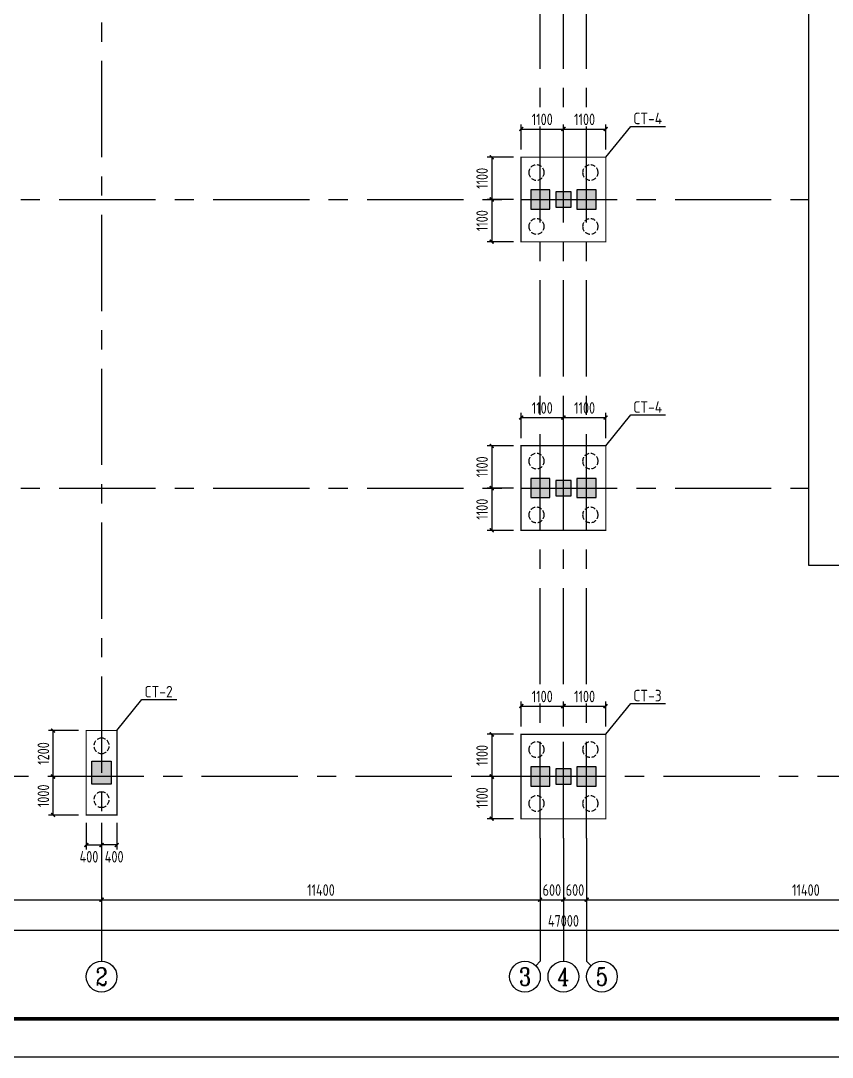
# Model space of a CAD drawing. Header units: millimetres. Extents: x 865490 to 879904, y 39442 to 44891.
# Drawn here: x 867773.1 to 867984, y 39455.4 to 39724.8 of the extents above; entities that cross this region are included whole.
import ezdxf
from ezdxf.enums import TextEntityAlignment as Align

# ---------------------------------------------------------------- set-up
doc = ezdxf.new("R2010")
doc.units = ezdxf.units.MM
doc.header["$LTSCALE"] = 1000
doc.header["$MEASUREMENT"] = 0
for name, pattern in [('CENTER', [2, 1.25, -0.25, 0.25, -0.25]), ('DASH', [0.35, 0.25, -0.1]), ('DOTE', [2.42, 2, -0.2, 0.02, -0.2])]:
    doc.linetypes.add(name, pattern=pattern)
for name, color, linetype in [('1507', 6, 'Continuous'), ('AXIS', 3, 'Continuous'), ('AXIS_TEXT', 7, 'Continuous'), ('DIM', 7, 'Continuous'), ('DOTE', 1, 'DOTE'), ('承台轮廓', 7, 'Continuous'), ('柱', 2, 'Continuous')]:
    doc.layers.add(name, color=color, linetype=linetype)
doc.layers.add('承台基础', color=23, linetype='Continuous', lineweight=18)
doc.styles.add('_TCH_AXIS', font='COMPLEX', dxfattribs={"bigfont": 'GBCBIG'})
doc.styles.add('COMPLEX', font='COMPLEX')
doc.styles.add('GBHZ', font='gbenor.shx', dxfattribs={"width": 0.9, "bigfont": 'gbcbig.shx'})
doc.styles.get("Standard").update_dxf_attribs({"font": 'gbenor.shx', "bigfont": 'gbcbig.shx'})
doc.dimstyles.new('Y100', dxfattribs={"dimscale": 0, "dimtxt": 3, "dimasz": 0.01, "dimexe": 1.2, "dimexo": 2, "dimgap": 1, "dimtad": 1, "dimdec": 0, "dimlfac": 100, "dimzin": 0, "dimdsep": 46, "dimtxsty": 'GBHZ', "dimblk": 'DX', "dimcen": 0.09, "dimdle": 1, "dimclrd": 7, "dimclre": 7, "dimclrt": 7, "dimadec": 0, "dimazin": 0, "dimtfac": 1, "dimtdec": 0, "dimtix": 1, "dimtmove": 2, "dimatfit": 3, "dimldrblk": 'DX', "dimfxl": 0, "dimtolj": 1, "dimtzin": 0, "dimarcsym": 0})

# ---------------------------------------------------------------- blocks, each defined once
blk = doc.blocks.new('_AXISO')
blk.add_circle((0, 0), 0.5)
at = {"layer": 'AXIS_TEXT', "style": 'COMPLEX', "width": 1.041667}
blk.add_attdef('A', text='', height=0.56, dxfattribs=at).set_placement((-0.25, -0.28), (0.25, -0.28), align=Align.FIT)
blk = doc.blocks.new('DX')
at = {"color": 0, "linetype": 'ByBlock', "const_width": 40}
blk.add_lwpolyline([(-54, -51), (46, 49)], dxfattribs=at)
blk = doc.blocks.new('*D2086')
at = {"layer": 'Defpoints', "color": 0, "transparency": 16777216}
for p in [(867679.15, 39512.37), (867794.15, 39512.37), (867794.15, 39496.37)]:
    blk.add_point(p, dxfattribs=at)
at = {"layer": 'dim', "color": 7, "lineweight": -2, "transparency": 16777216}
for p, q in [((867679.15, 39510.37), (867679.15, 39495.17)), ((867794.15, 39510.37), (867794.15, 39495.17)), ((867679.16, 39496.37), (867794.14, 39496.37))]:
    blk.add_line(p, q, dxfattribs=at)
at = {"layer": 'dim', "color": 7, "lineweight": -2, "transparency": 16777216, "xscale": 0.01, "yscale": 0.01, "zscale": 0.01, "rotation": 180}
blk.add_blockref('DX', (867679.15, 39496.37), dxfattribs=at)
at = {"layer": 'dim', "color": 7, "lineweight": -2, "transparency": 16777216, "xscale": 0.01, "yscale": 0.01, "zscale": 0.01}
blk.add_blockref('DX', (867794.15, 39496.37), dxfattribs=at)
at = {"layer": 'dim', "color": 7, "transparency": 16777216, "insert": (867736.65, 39498.87), "char_height": 3, "attachment_point": 5, "style": 'GBHZ'}
blk.add_mtext('\\A1;11500', dxfattribs=at)
blk = doc.blocks.new('*D2087')
at = {"layer": 'Defpoints', "color": 0, "transparency": 16777216}
for p in [(867794.15, 39512.37), (867908.15, 39512.37), (867908.15, 39496.37)]:
    blk.add_point(p, dxfattribs=at)
at = {"layer": 'dim', "color": 7, "lineweight": -2, "transparency": 16777216}
for p, q in [((867794.15, 39510.37), (867794.15, 39495.17)), ((867908.15, 39510.37), (867908.15, 39495.17)), ((867794.16, 39496.37), (867908.14, 39496.37))]:
    blk.add_line(p, q, dxfattribs=at)
at = {"layer": 'dim', "color": 7, "lineweight": -2, "transparency": 16777216, "xscale": 0.01, "yscale": 0.01, "zscale": 0.01, "rotation": 180}
blk.add_blockref('DX', (867794.15, 39496.37), dxfattribs=at)
at = {"layer": 'dim', "color": 7, "lineweight": -2, "transparency": 16777216, "xscale": 0.01, "yscale": 0.01, "zscale": 0.01}
blk.add_blockref('DX', (867908.15, 39496.37), dxfattribs=at)
at = {"layer": 'dim', "color": 7, "transparency": 16777216, "insert": (867851.15, 39498.87), "char_height": 3, "attachment_point": 5, "style": 'GBHZ'}
blk.add_mtext('\\A1;11400', dxfattribs=at)
blk = doc.blocks.new('*D2088')
at = {"layer": 'Defpoints', "color": 0, "transparency": 16777216}
for p in [(867908.15, 39512.37), (867914.15, 39512.37), (867914.15, 39496.37)]:
    blk.add_point(p, dxfattribs=at)
at = {"layer": 'dim', "color": 7, "lineweight": -2, "transparency": 16777216}
for p, q in [((867908.15, 39510.37), (867908.15, 39495.17)), ((867914.15, 39510.37), (867914.15, 39495.17)), ((867908.14, 39496.37), (867908.13, 39496.37)), ((867908.15, 39496.37), (867914.15, 39496.37)), ((867914.16, 39496.37), (867914.17, 39496.37))]:
    blk.add_line(p, q, dxfattribs=at)
at = {"layer": 'dim', "color": 7, "lineweight": -2, "transparency": 16777216, "xscale": 0.01, "yscale": 0.01, "zscale": 0.01}
blk.add_blockref('DX', (867908.15, 39496.37), dxfattribs=at)
at = {"layer": 'dim', "color": 7, "lineweight": -2, "transparency": 16777216, "xscale": 0.01, "yscale": 0.01, "zscale": 0.01, "rotation": 180}
blk.add_blockref('DX', (867914.15, 39496.37), dxfattribs=at)
at = {"layer": 'dim', "color": 7, "transparency": 16777216, "insert": (867911.15, 39498.87), "char_height": 3, "attachment_point": 5, "style": 'GBHZ'}
blk.add_mtext('\\A1;600', dxfattribs=at)
blk = doc.blocks.new('*D2089')
at = {"layer": 'Defpoints', "color": 0, "transparency": 16777216}
for p in [(867914.15, 39512.37), (867920.15, 39512.37), (867920.15, 39496.37)]:
    blk.add_point(p, dxfattribs=at)
at = {"layer": 'dim', "color": 7, "lineweight": -2, "transparency": 16777216}
for p, q in [((867914.15, 39510.37), (867914.15, 39495.17)), ((867920.15, 39510.37), (867920.15, 39495.17)), ((867914.14, 39496.37), (867914.13, 39496.37)), ((867914.15, 39496.37), (867920.15, 39496.37)), ((867920.16, 39496.37), (867920.17, 39496.37))]:
    blk.add_line(p, q, dxfattribs=at)
at = {"layer": 'dim', "color": 7, "lineweight": -2, "transparency": 16777216, "xscale": 0.01, "yscale": 0.01, "zscale": 0.01}
blk.add_blockref('DX', (867914.15, 39496.37), dxfattribs=at)
at = {"layer": 'dim', "color": 7, "lineweight": -2, "transparency": 16777216, "xscale": 0.01, "yscale": 0.01, "zscale": 0.01, "rotation": 180}
blk.add_blockref('DX', (867920.15, 39496.37), dxfattribs=at)
at = {"layer": 'dim', "color": 7, "transparency": 16777216, "insert": (867917.15, 39498.87), "char_height": 3, "attachment_point": 5, "style": 'GBHZ'}
blk.add_mtext('\\A1;600', dxfattribs=at)
blk = doc.blocks.new('*D2090')
at = {"layer": 'Defpoints', "color": 0, "transparency": 16777216}
for p in [(867920.15, 39512.37), (868034.15, 39512.37), (868034.15, 39496.37)]:
    blk.add_point(p, dxfattribs=at)
at = {"layer": 'dim', "color": 7, "lineweight": -2, "transparency": 16777216}
for p, q in [((867920.15, 39510.37), (867920.15, 39495.17)), ((868034.15, 39510.37), (868034.15, 39495.17)), ((867920.16, 39496.37), (868034.14, 39496.37))]:
    blk.add_line(p, q, dxfattribs=at)
at = {"layer": 'dim', "color": 7, "lineweight": -2, "transparency": 16777216, "xscale": 0.01, "yscale": 0.01, "zscale": 0.01, "rotation": 180}
blk.add_blockref('DX', (867920.15, 39496.37), dxfattribs=at)
at = {"layer": 'dim', "color": 7, "lineweight": -2, "transparency": 16777216, "xscale": 0.01, "yscale": 0.01, "zscale": 0.01}
blk.add_blockref('DX', (868034.15, 39496.37), dxfattribs=at)
at = {"layer": 'dim', "color": 7, "transparency": 16777216, "insert": (867977.15, 39498.87), "char_height": 3, "attachment_point": 5, "style": 'GBHZ'}
blk.add_mtext('\\A1;11400', dxfattribs=at)
blk = doc.blocks.new('*D2092')
at = {"layer": 'Defpoints', "color": 0, "transparency": 16777216}
for p in [(867679.15, 39512.37), (868149.15, 39512.37), (867679.15, 39488.37)]:
    blk.add_point(p, dxfattribs=at)
at = {"layer": 'dim', "color": 7, "lineweight": -2, "transparency": 16777216}
for p, q in [((867679.15, 39510.37), (867679.15, 39487.17)), ((868149.15, 39510.37), (868149.15, 39487.17)), ((868149.14, 39488.37), (867679.16, 39488.37))]:
    blk.add_line(p, q, dxfattribs=at)
at = {"layer": 'dim', "color": 7, "lineweight": -2, "transparency": 16777216, "xscale": 0.01, "yscale": 0.01, "zscale": 0.01, "rotation": 180}
blk.add_blockref('DX', (867679.15, 39488.37), dxfattribs=at)
at = {"layer": 'dim', "color": 7, "lineweight": -2, "transparency": 16777216, "xscale": 0.01, "yscale": 0.01, "zscale": 0.01}
blk.add_blockref('DX', (868149.15, 39488.37), dxfattribs=at)
at = {"layer": 'dim', "color": 7, "transparency": 16777216, "insert": (867914.15, 39490.87), "char_height": 3, "attachment_point": 5, "style": 'GBHZ'}
blk.add_mtext('\\A1;47000', dxfattribs=at)
blk = doc.blocks.new('*D2171')
at = {"layer": 'Defpoints', "color": 0, "transparency": 16777216}
for p in [(867794.15, 39518.37), (867798.15, 39518.37), (867794.15, 39510.59)]:
    blk.add_point(p, dxfattribs=at)
at = {"layer": 'dim', "color": 7, "lineweight": -2, "transparency": 16777216}
for p, q in [((867794.15, 39516.37), (867794.15, 39509.39)), ((867798.15, 39516.37), (867798.15, 39509.39)), ((867798.14, 39510.59), (867794.16, 39510.59))]:
    blk.add_line(p, q, dxfattribs=at)
at = {"layer": 'dim', "color": 7, "lineweight": -2, "transparency": 16777216, "xscale": 0.01, "yscale": 0.01, "zscale": 0.01, "rotation": 180}
blk.add_blockref('DX', (867794.15, 39510.59), dxfattribs=at)
at = {"layer": 'dim', "color": 7, "lineweight": -2, "transparency": 16777216, "xscale": 0.01, "yscale": 0.01, "zscale": 0.01}
blk.add_blockref('DX', (867798.15, 39510.59), dxfattribs=at)
at = {"layer": 'dim', "color": 7, "transparency": 16777216, "insert": (867797.42, 39507.52), "char_height": 3, "attachment_point": 5, "style": 'GBHZ'}
blk.add_mtext('\\A1;400', dxfattribs=at)
blk = doc.blocks.new('*D2172')
at = {"layer": 'Defpoints', "color": 0, "transparency": 16777216}
for p in [(867790.15, 39518.37), (867794.15, 39518.37), (867794.15, 39510.59)]:
    blk.add_point(p, dxfattribs=at)
at = {"layer": 'dim', "color": 7, "lineweight": -2, "transparency": 16777216}
for p, q in [((867790.15, 39516.37), (867790.15, 39509.39)), ((867794.15, 39516.37), (867794.15, 39509.39)), ((867790.16, 39510.59), (867794.14, 39510.59))]:
    blk.add_line(p, q, dxfattribs=at)
at = {"layer": 'dim', "color": 7, "lineweight": -2, "transparency": 16777216, "xscale": 0.01, "yscale": 0.01, "zscale": 0.01, "rotation": 180}
blk.add_blockref('DX', (867790.15, 39510.59), dxfattribs=at)
at = {"layer": 'dim', "color": 7, "lineweight": -2, "transparency": 16777216, "xscale": 0.01, "yscale": 0.01, "zscale": 0.01}
blk.add_blockref('DX', (867794.15, 39510.59), dxfattribs=at)
at = {"layer": 'dim', "color": 7, "transparency": 16777216, "insert": (867790.87, 39507.52), "char_height": 3, "attachment_point": 5, "style": 'GBHZ'}
blk.add_mtext('\\A1;400', dxfattribs=at)
blk = doc.blocks.new('*D2173')
at = {"layer": 'Defpoints', "color": 0, "transparency": 16777216}
for p in [(867781.54, 39528.37), (867790.15, 39528.37), (867790.15, 39518.37)]:
    blk.add_point(p, dxfattribs=at)
at = {"layer": 'dim', "color": 7, "lineweight": -2, "transparency": 16777216}
for p, q in [((867788.15, 39528.37), (867780.34, 39528.37)), ((867781.54, 39518.38), (867781.54, 39528.36)), ((867788.15, 39518.37), (867780.34, 39518.37))]:
    blk.add_line(p, q, dxfattribs=at)
at = {"layer": 'dim', "color": 7, "lineweight": -2, "transparency": 16777216, "xscale": 0.01, "yscale": 0.01, "zscale": 0.01}
for p, rotation in [((867781.54, 39528.37), 90), ((867781.54, 39518.37), 270)]:
    blk.add_blockref('DX', p, dxfattribs=dict(at, rotation=rotation))
at = {"layer": 'dim', "color": 7, "transparency": 16777216, "insert": (867779.04, 39523.37), "char_height": 3, "attachment_point": 5, "rotation": 90, "style": 'GBHZ'}
blk.add_mtext('\\A1;1000', dxfattribs=at)
blk = doc.blocks.new('*D2174')
at = {"layer": 'Defpoints', "color": 0, "transparency": 16777216}
for p in [(867781.54, 39540.37), (867790.15, 39540.37), (867790.15, 39528.37)]:
    blk.add_point(p, dxfattribs=at)
at = {"layer": 'dim', "color": 7, "lineweight": -2, "transparency": 16777216}
for p, q in [((867788.15, 39540.37), (867780.34, 39540.37)), ((867781.54, 39528.38), (867781.54, 39540.36)), ((867788.15, 39528.37), (867780.34, 39528.37))]:
    blk.add_line(p, q, dxfattribs=at)
at = {"layer": 'dim', "color": 7, "lineweight": -2, "transparency": 16777216, "xscale": 0.01, "yscale": 0.01, "zscale": 0.01}
for p, rotation in [((867781.54, 39540.37), 90), ((867781.54, 39528.37), 270)]:
    blk.add_blockref('DX', p, dxfattribs=dict(at, rotation=rotation))
at = {"layer": 'dim', "color": 7, "transparency": 16777216, "insert": (867779.04, 39534.37), "char_height": 3, "attachment_point": 5, "rotation": 90, "style": 'GBHZ'}
blk.add_mtext('\\A1;1200', dxfattribs=at)
blk = doc.blocks.new('*D2203')
at = {"layer": 'Defpoints', "color": 0, "transparency": 16777216}
for p in [(867903.15, 39539.37), (867895.52, 39528.37), (867903.15, 39528.37)]:
    blk.add_point(p, dxfattribs=at)
at = {"layer": '柱', "color": 7, "lineweight": -2, "transparency": 16777216}
for p, q in [((867901.15, 39539.37), (867894.32, 39539.37)), ((867895.52, 39539.36), (867895.52, 39528.38)), ((867901.15, 39528.37), (867894.32, 39528.37))]:
    blk.add_line(p, q, dxfattribs=at)
at = {"layer": '柱', "color": 7, "lineweight": -2, "transparency": 16777216, "xscale": 0.01, "yscale": 0.01, "zscale": 0.01}
for p, rotation in [((867895.52, 39539.37), 90), ((867895.52, 39528.37), 270)]:
    blk.add_blockref('DX', p, dxfattribs=dict(at, rotation=rotation))
at = {"layer": '柱', "color": 7, "transparency": 16777216, "insert": (867893.02, 39533.87), "char_height": 3, "attachment_point": 5, "rotation": 90, "style": 'GBHZ'}
blk.add_mtext('\\A1;1100', dxfattribs=at)
blk = doc.blocks.new('*D2204')
at = {"layer": 'Defpoints', "color": 0, "transparency": 16777216}
for p in [(867903.15, 39528.37), (867895.52, 39517.37), (867903.15, 39517.37)]:
    blk.add_point(p, dxfattribs=at)
at = {"layer": '柱', "color": 7, "lineweight": -2, "transparency": 16777216}
for p, q in [((867901.15, 39528.37), (867894.32, 39528.37)), ((867895.52, 39528.36), (867895.52, 39517.38)), ((867901.15, 39517.37), (867894.32, 39517.37))]:
    blk.add_line(p, q, dxfattribs=at)
at = {"layer": '柱', "color": 7, "lineweight": -2, "transparency": 16777216, "xscale": 0.01, "yscale": 0.01, "zscale": 0.01}
for p, rotation in [((867895.52, 39528.37), 90), ((867895.52, 39517.37), 270)]:
    blk.add_blockref('DX', p, dxfattribs=dict(at, rotation=rotation))
at = {"layer": '柱', "color": 7, "transparency": 16777216, "insert": (867893.02, 39522.87), "char_height": 3, "attachment_point": 5, "rotation": 90, "style": 'GBHZ'}
blk.add_mtext('\\A1;1100', dxfattribs=at)
blk = doc.blocks.new('*D2205')
at = {"layer": 'Defpoints', "color": 0, "transparency": 16777216}
for p in [(867914.15, 39546.69), (867903.15, 39539.37), (867914.15, 39539.37)]:
    blk.add_point(p, dxfattribs=at)
at = {"layer": '柱', "color": 7, "lineweight": -2, "transparency": 16777216}
for p, q in [((867903.15, 39541.37), (867903.15, 39547.89)), ((867903.16, 39546.69), (867914.14, 39546.69)), ((867914.15, 39541.37), (867914.15, 39547.89))]:
    blk.add_line(p, q, dxfattribs=at)
at = {"layer": '柱', "color": 7, "lineweight": -2, "transparency": 16777216, "xscale": 0.01, "yscale": 0.01, "zscale": 0.01, "rotation": 180}
blk.add_blockref('DX', (867903.15, 39546.69), dxfattribs=at)
at = {"layer": '柱', "color": 7, "lineweight": -2, "transparency": 16777216, "xscale": 0.01, "yscale": 0.01, "zscale": 0.01}
blk.add_blockref('DX', (867914.15, 39546.69), dxfattribs=at)
at = {"layer": '柱', "color": 7, "transparency": 16777216, "insert": (867908.65, 39549.19), "char_height": 3, "attachment_point": 5, "style": 'GBHZ'}
blk.add_mtext('\\A1;1100', dxfattribs=at)
blk = doc.blocks.new('*D2206')
at = {"layer": 'Defpoints', "color": 0, "transparency": 16777216}
for p in [(867925.15, 39546.69), (867914.15, 39539.37), (867925.15, 39539.37)]:
    blk.add_point(p, dxfattribs=at)
at = {"layer": '柱', "color": 7, "lineweight": -2, "transparency": 16777216}
for p, q in [((867914.15, 39541.37), (867914.15, 39547.89)), ((867914.16, 39546.69), (867925.14, 39546.69)), ((867925.15, 39541.37), (867925.15, 39547.89))]:
    blk.add_line(p, q, dxfattribs=at)
at = {"layer": '柱', "color": 7, "lineweight": -2, "transparency": 16777216, "xscale": 0.01, "yscale": 0.01, "zscale": 0.01, "rotation": 180}
blk.add_blockref('DX', (867914.15, 39546.69), dxfattribs=at)
at = {"layer": '柱', "color": 7, "lineweight": -2, "transparency": 16777216, "xscale": 0.01, "yscale": 0.01, "zscale": 0.01}
blk.add_blockref('DX', (867925.15, 39546.69), dxfattribs=at)
at = {"layer": '柱', "color": 7, "transparency": 16777216, "insert": (867919.65, 39549.19), "char_height": 3, "attachment_point": 5, "style": 'GBHZ'}
blk.add_mtext('\\A1;1100', dxfattribs=at)
blk = doc.blocks.new('*D2207')
at = {"layer": 'Defpoints', "color": 0, "transparency": 16777216}
for p in [(867903.15, 39614.37), (867895.52, 39603.37), (867903.15, 39603.37)]:
    blk.add_point(p, dxfattribs=at)
at = {"layer": '柱', "color": 7, "lineweight": -2, "transparency": 16777216}
for p, q in [((867901.15, 39614.37), (867894.32, 39614.37)), ((867895.52, 39614.36), (867895.52, 39603.38)), ((867901.15, 39603.37), (867894.32, 39603.37))]:
    blk.add_line(p, q, dxfattribs=at)
at = {"layer": '柱', "color": 7, "lineweight": -2, "transparency": 16777216, "xscale": 0.01, "yscale": 0.01, "zscale": 0.01}
for p, rotation in [((867895.52, 39614.37), 90), ((867895.52, 39603.37), 270)]:
    blk.add_blockref('DX', p, dxfattribs=dict(at, rotation=rotation))
at = {"layer": '柱', "color": 7, "transparency": 16777216, "insert": (867893.02, 39608.87), "char_height": 3, "attachment_point": 5, "rotation": 90, "style": 'GBHZ'}
blk.add_mtext('\\A1;1100', dxfattribs=at)
blk = doc.blocks.new('*D2208')
at = {"layer": 'Defpoints', "color": 0, "transparency": 16777216}
for p in [(867903.15, 39603.37), (867895.52, 39592.37), (867903.15, 39592.37)]:
    blk.add_point(p, dxfattribs=at)
at = {"layer": '柱', "color": 7, "lineweight": -2, "transparency": 16777216}
for p, q in [((867901.15, 39603.37), (867894.32, 39603.37)), ((867895.52, 39603.36), (867895.52, 39592.38)), ((867901.15, 39592.37), (867894.32, 39592.37))]:
    blk.add_line(p, q, dxfattribs=at)
at = {"layer": '柱', "color": 7, "lineweight": -2, "transparency": 16777216, "xscale": 0.01, "yscale": 0.01, "zscale": 0.01}
for p, rotation in [((867895.52, 39603.37), 90), ((867895.52, 39592.37), 270)]:
    blk.add_blockref('DX', p, dxfattribs=dict(at, rotation=rotation))
at = {"layer": '柱', "color": 7, "transparency": 16777216, "insert": (867893.02, 39597.87), "char_height": 3, "attachment_point": 5, "rotation": 90, "style": 'GBHZ'}
blk.add_mtext('\\A1;1100', dxfattribs=at)
blk = doc.blocks.new('*D2209')
at = {"layer": 'Defpoints', "color": 0, "transparency": 16777216}
for p in [(867914.15, 39621.69), (867903.15, 39614.37), (867914.15, 39614.37)]:
    blk.add_point(p, dxfattribs=at)
at = {"layer": '柱', "color": 7, "lineweight": -2, "transparency": 16777216}
for p, q in [((867903.15, 39616.37), (867903.15, 39622.89)), ((867903.16, 39621.69), (867914.14, 39621.69)), ((867914.15, 39616.37), (867914.15, 39622.89))]:
    blk.add_line(p, q, dxfattribs=at)
at = {"layer": '柱', "color": 7, "lineweight": -2, "transparency": 16777216, "xscale": 0.01, "yscale": 0.01, "zscale": 0.01, "rotation": 180}
blk.add_blockref('DX', (867903.15, 39621.69), dxfattribs=at)
at = {"layer": '柱', "color": 7, "lineweight": -2, "transparency": 16777216, "xscale": 0.01, "yscale": 0.01, "zscale": 0.01}
blk.add_blockref('DX', (867914.15, 39621.69), dxfattribs=at)
at = {"layer": '柱', "color": 7, "transparency": 16777216, "insert": (867908.65, 39624.19), "char_height": 3, "attachment_point": 5, "style": 'GBHZ'}
blk.add_mtext('\\A1;1100', dxfattribs=at)
blk = doc.blocks.new('*D2210')
at = {"layer": 'Defpoints', "color": 0, "transparency": 16777216}
for p in [(867925.15, 39621.69), (867914.15, 39614.37), (867925.15, 39614.37)]:
    blk.add_point(p, dxfattribs=at)
at = {"layer": '柱', "color": 7, "lineweight": -2, "transparency": 16777216}
for p, q in [((867914.15, 39616.37), (867914.15, 39622.89)), ((867914.16, 39621.69), (867925.14, 39621.69)), ((867925.15, 39616.37), (867925.15, 39622.89))]:
    blk.add_line(p, q, dxfattribs=at)
at = {"layer": '柱', "color": 7, "lineweight": -2, "transparency": 16777216, "xscale": 0.01, "yscale": 0.01, "zscale": 0.01, "rotation": 180}
blk.add_blockref('DX', (867914.15, 39621.69), dxfattribs=at)
at = {"layer": '柱', "color": 7, "lineweight": -2, "transparency": 16777216, "xscale": 0.01, "yscale": 0.01, "zscale": 0.01}
blk.add_blockref('DX', (867925.15, 39621.69), dxfattribs=at)
at = {"layer": '柱', "color": 7, "transparency": 16777216, "insert": (867919.65, 39624.19), "char_height": 3, "attachment_point": 5, "style": 'GBHZ'}
blk.add_mtext('\\A1;1100', dxfattribs=at)
blk = doc.blocks.new('*D2211')
at = {"layer": 'Defpoints', "color": 0, "transparency": 16777216}
for p in [(867903.15, 39689.37), (867895.52, 39678.37), (867903.15, 39678.37)]:
    blk.add_point(p, dxfattribs=at)
at = {"layer": '柱', "color": 7, "lineweight": -2, "transparency": 16777216}
for p, q in [((867901.15, 39689.37), (867894.32, 39689.37)), ((867895.52, 39689.36), (867895.52, 39678.38)), ((867901.15, 39678.37), (867894.32, 39678.37))]:
    blk.add_line(p, q, dxfattribs=at)
at = {"layer": '柱', "color": 7, "lineweight": -2, "transparency": 16777216, "xscale": 0.01, "yscale": 0.01, "zscale": 0.01}
for p, rotation in [((867895.52, 39689.37), 90), ((867895.52, 39678.37), 270)]:
    blk.add_blockref('DX', p, dxfattribs=dict(at, rotation=rotation))
at = {"layer": '柱', "color": 7, "transparency": 16777216, "insert": (867893.02, 39683.87), "char_height": 3, "attachment_point": 5, "rotation": 90, "style": 'GBHZ'}
blk.add_mtext('\\A1;1100', dxfattribs=at)
blk = doc.blocks.new('*D2212')
at = {"layer": 'Defpoints', "color": 0, "transparency": 16777216}
for p in [(867903.15, 39678.37), (867895.52, 39667.37), (867903.15, 39667.37)]:
    blk.add_point(p, dxfattribs=at)
at = {"layer": '柱', "color": 7, "lineweight": -2, "transparency": 16777216}
for p, q in [((867901.15, 39678.37), (867894.32, 39678.37)), ((867895.52, 39678.36), (867895.52, 39667.38)), ((867901.15, 39667.37), (867894.32, 39667.37))]:
    blk.add_line(p, q, dxfattribs=at)
at = {"layer": '柱', "color": 7, "lineweight": -2, "transparency": 16777216, "xscale": 0.01, "yscale": 0.01, "zscale": 0.01}
for p, rotation in [((867895.52, 39678.37), 90), ((867895.52, 39667.37), 270)]:
    blk.add_blockref('DX', p, dxfattribs=dict(at, rotation=rotation))
at = {"layer": '柱', "color": 7, "transparency": 16777216, "insert": (867893.02, 39672.87), "char_height": 3, "attachment_point": 5, "rotation": 90, "style": 'GBHZ'}
blk.add_mtext('\\A1;1100', dxfattribs=at)
blk = doc.blocks.new('*D2213')
at = {"layer": 'Defpoints', "color": 0, "transparency": 16777216}
for p in [(867914.15, 39696.69), (867903.15, 39689.37), (867914.15, 39689.37)]:
    blk.add_point(p, dxfattribs=at)
at = {"layer": '柱', "color": 7, "lineweight": -2, "transparency": 16777216}
for p, q in [((867903.15, 39691.37), (867903.15, 39697.89)), ((867914.15, 39691.37), (867914.15, 39697.89)), ((867903.16, 39696.69), (867914.14, 39696.69))]:
    blk.add_line(p, q, dxfattribs=at)
at = {"layer": '柱', "color": 7, "lineweight": -2, "transparency": 16777216, "xscale": 0.01, "yscale": 0.01, "zscale": 0.01, "rotation": 180}
blk.add_blockref('DX', (867903.15, 39696.69), dxfattribs=at)
at = {"layer": '柱', "color": 7, "lineweight": -2, "transparency": 16777216, "xscale": 0.01, "yscale": 0.01, "zscale": 0.01}
blk.add_blockref('DX', (867914.15, 39696.69), dxfattribs=at)
at = {"layer": '柱', "color": 7, "transparency": 16777216, "insert": (867908.65, 39699.19), "char_height": 3, "attachment_point": 5, "style": 'GBHZ'}
blk.add_mtext('\\A1;1100', dxfattribs=at)
blk = doc.blocks.new('*D2214')
at = {"layer": 'Defpoints', "color": 0, "transparency": 16777216}
for p in [(867925.15, 39696.69), (867914.15, 39689.37), (867925.15, 39689.37)]:
    blk.add_point(p, dxfattribs=at)
at = {"layer": '柱', "color": 7, "lineweight": -2, "transparency": 16777216}
for p, q in [((867914.15, 39691.37), (867914.15, 39697.89)), ((867925.15, 39691.37), (867925.15, 39697.89)), ((867914.16, 39696.69), (867925.14, 39696.69))]:
    blk.add_line(p, q, dxfattribs=at)
at = {"layer": '柱', "color": 7, "lineweight": -2, "transparency": 16777216, "xscale": 0.01, "yscale": 0.01, "zscale": 0.01, "rotation": 180}
blk.add_blockref('DX', (867914.15, 39696.69), dxfattribs=at)
at = {"layer": '柱', "color": 7, "lineweight": -2, "transparency": 16777216, "xscale": 0.01, "yscale": 0.01, "zscale": 0.01}
blk.add_blockref('DX', (867925.15, 39696.69), dxfattribs=at)
at = {"layer": '柱', "color": 7, "transparency": 16777216, "insert": (867919.65, 39699.19), "char_height": 3, "attachment_point": 5, "style": 'GBHZ'}
blk.add_mtext('\\A1;1100', dxfattribs=at)

msp = doc.modelspace()

# ---------------------------------------------------------------- linework, layer by layer
msp.add_line((868642.597, 39455.411), (867591.347, 39455.411))
at = {"color": 0, "const_width": 1}
msp.add_lwpolyline([(868632.597, 39465.411), (867616.347, 39465.411), (867616.347, 40039.411), (868632.597, 40039.411)], close=True, dxfattribs=at)
at = {"layer": '1507', "linetype": 'DASH', "ltscale": 0.005}
for points in [[(867905.146, 39685.37, 1), (867909.146, 39685.37, 1)], [(867919.146, 39685.37, 1), (867923.146, 39685.37, 1)], [(867905.146, 39671.37, 1), (867909.146, 39671.37, 1)], [(867919.146, 39671.37, 1), (867923.146, 39671.37, 1)], [(867905.146, 39610.37, 1), (867909.146, 39610.37, 1)], [(867919.146, 39610.37, 1), (867923.146, 39610.37, 1)], [(867905.146, 39596.37, 1), (867909.146, 39596.37, 1)], [(867919.146, 39596.37, 1), (867923.146, 39596.37, 1)], [(867794.146, 39534.37, 1), (867794.146, 39538.37, 1)], [(867905.146, 39535.37, 1), (867909.146, 39535.37, 1)], [(867919.146, 39535.37, 1), (867923.146, 39535.37, 1)], [(867794.146, 39520.37, 1), (867794.146, 39524.37, 1)], [(867905.146, 39521.37, 1), (867909.146, 39521.37, 1)], [(867919.146, 39521.37, 1), (867923.146, 39521.37, 1)]]:
    msp.add_lwpolyline(points, format="xyb", close=True, dxfattribs=at)
at = {"layer": 'AXIS', "color": 0}
for p, q in [((867794.146, 39512.37), (867794.146, 39480.37)), ((867908.146, 39512.37), (867908.146, 39480.37)), ((867914.146, 39512.37), (867914.146, 39480.37)), ((867920.146, 39512.37), (867920.146, 39480.37)), ((867906.975, 39479.198), (867908.146, 39480.37)), ((867921.318, 39479.198), (867920.146, 39480.37))]:
    msp.add_line(p, q, dxfattribs=at)
at = {"layer": 'dim', "linetype": 'ByBlock'}
for p, q in [((867925.146, 39689.37), (867931.622, 39697.367)), ((867931.622, 39697.367), (867940.69, 39697.367)), ((867925.146, 39614.37), (867931.622, 39622.367)), ((867931.622, 39622.367), (867940.69, 39622.367)), ((867798.146, 39540.37), (867804.622, 39548.367)), ((867804.622, 39548.367), (867813.69, 39548.367)), ((867925.146, 39539.37), (867931.622, 39547.367)), ((867931.622, 39547.367), (867940.69, 39547.367))]:
    msp.add_line(p, q, dxfattribs=at)
at = {"layer": 'DOTE', "linetype": 'CENTER', "ltscale": 0.02}
for p, q in [((867794.146, 39994.37), (867794.146, 39512.37)), ((867908.146, 39512.37), (867908.146, 39994.37)), ((867914.146, 39512.37), (867914.146, 39994.37)), ((867920.146, 39512.37), (867920.146, 39994.37)), ((867663.146, 39678.37), (867977.817, 39678.37)), ((867663.146, 39603.37), (867977.817, 39603.37)), ((868165.146, 39528.37), (867663.146, 39528.37))]:
    msp.add_line(p, q, dxfattribs=at)
at = {"layer": '承台基础', "color": 2, "ltscale": 0.006, "const_width": 0.3}
for points in [[(867925.146, 39689.37), (867903.146, 39689.37), (867903.146, 39667.37), (867925.146, 39667.37)], [(867925.146, 39614.37), (867903.146, 39614.37), (867903.146, 39592.37), (867925.146, 39592.37)], [(867798.146, 39518.37), (867798.146, 39540.37), (867790.146, 39540.37), (867790.146, 39518.37)], [(867925.146, 39539.37), (867903.146, 39539.37), (867903.146, 39517.37), (867925.146, 39517.37)]]:
    msp.add_lwpolyline(points, close=True, dxfattribs=at)
at = {"layer": '承台轮廓'}
msp.add_lwpolyline([(867977.817, 39583.303), (868078.584, 39583.303), (868078.584, 39912.122), (867977.817, 39912.122)], close=True, dxfattribs=at)
at = {"layer": '柱'}
for points in [[(867910.646, 39680.87), (867905.646, 39680.87), (867905.646, 39675.87), (867910.646, 39675.87)], [(867922.646, 39680.87), (867917.646, 39680.87), (867917.646, 39675.87), (867922.646, 39675.87)], [(867916.146, 39680.37), (867912.146, 39680.37), (867912.146, 39676.37), (867916.146, 39676.37)], [(867910.646, 39605.87), (867905.646, 39605.87), (867905.646, 39600.87), (867910.646, 39600.87)], [(867916.146, 39605.37), (867912.146, 39605.37), (867912.146, 39601.37), (867916.146, 39601.37)], [(867922.646, 39605.87), (867917.646, 39605.87), (867917.646, 39600.87), (867922.646, 39600.87)], [(867791.646, 39526.37), (867791.646, 39532.37), (867796.646, 39532.37), (867796.646, 39526.37)], [(867910.646, 39530.87), (867905.646, 39530.87), (867905.646, 39525.87), (867910.646, 39525.87)], [(867916.146, 39530.37), (867912.146, 39530.37), (867912.146, 39526.37), (867916.146, 39526.37)], [(867922.646, 39530.87), (867917.646, 39530.87), (867917.646, 39525.87), (867922.646, 39525.87)]]:
    msp.add_lwpolyline(points, close=True, dxfattribs=at)
for points in [[(867910.646, 39680.87), (867910.646, 39675.87), (867905.646, 39680.87), (867905.646, 39675.87)], [(867922.646, 39680.87), (867922.646, 39675.87), (867917.646, 39680.87), (867917.646, 39675.87)], [(867916.146, 39680.37), (867916.146, 39676.37), (867912.146, 39680.37), (867912.146, 39676.37)], [(867910.646, 39605.87), (867910.646, 39600.87), (867905.646, 39605.87), (867905.646, 39600.87)], [(867916.146, 39605.37), (867916.146, 39601.37), (867912.146, 39605.37), (867912.146, 39601.37)], [(867922.646, 39605.87), (867922.646, 39600.87), (867917.646, 39605.87), (867917.646, 39600.87)], [(867791.646, 39526.37), (867796.646, 39526.37), (867791.646, 39532.37), (867796.646, 39532.37)], [(867910.646, 39530.87), (867910.646, 39525.87), (867905.646, 39530.87), (867905.646, 39525.87)], [(867916.146, 39530.37), (867916.146, 39526.37), (867912.146, 39530.37), (867912.146, 39526.37)], [(867922.646, 39530.87), (867922.646, 39525.87), (867917.646, 39530.87), (867917.646, 39525.87)]]:
    msp.add_solid(points, dxfattribs=at)

# ---------------------------------------------------------------- block references
at = {"layer": 'AXIS', "color": 0}
ref = msp.add_blockref('_AXISO', (867794.146, 39476.37), dxfattribs=dict(at, xscale=8, yscale=8, zscale=8))
ref.add_attrib('A', '2', dxfattribs={"layer": 'AXIS_TEXT', "color": 0, "height": 4.659, "style": '_TCH_AXIS'}).set_placement((867792.593, 39474.04), (867795.699, 39474.04), align=Align.FIT)
ref = msp.add_blockref('_AXISO', (867904.146, 39476.37), dxfattribs=dict(at, xscale=8, yscale=8, zscale=8))
ref.add_attrib('A', '3', dxfattribs={"layer": 'AXIS_TEXT', "color": 0, "height": 4.659, "style": '_TCH_AXIS'}).set_placement((867902.593, 39474.04), (867905.699, 39474.04), align=Align.FIT)
ref = msp.add_blockref('_AXISO', (867914.146, 39476.37), dxfattribs=dict(at, xscale=8, yscale=8, zscale=8))
ref.add_attrib('A', '4', dxfattribs={"layer": 'AXIS_TEXT', "color": 0, "height": 4.659, "style": '_TCH_AXIS', "width": 0.875}).set_placement((867912.593, 39474.04), (867915.699, 39474.04), align=Align.FIT)
ref = msp.add_blockref('_AXISO', (867924.146, 39476.37), dxfattribs=dict(at, xscale=8, yscale=8, zscale=8))
ref.add_attrib('A', '5', dxfattribs={"layer": 'AXIS_TEXT', "color": 0, "height": 4.659, "style": '_TCH_AXIS'}).set_placement((867922.593, 39474.04), (867925.699, 39474.04), align=Align.FIT)

# ---------------------------------------------------------------- texts
at = {"layer": 'DIM', "linetype": 'ByBlock'}
msp.add_text('CT-4', height=3, dxfattribs=at).set_placement((867932.296, 39697.929))
at = {"layer": 'dim', "linetype": 'ByBlock'}
for s, p in [('CT-4', (867932.296, 39622.929)), ('CT-2', (867805.296, 39548.929)), ('CT-3', (867932.296, 39547.929))]:
    msp.add_text(s, height=3, dxfattribs=at).set_placement(p)

# ---------------------------------------------------------------- dimensions: what is measured, and where the dimension line sits
at = {"layer": 'dim'}
for base, p1, p2, picture, middle in [((867781.542, 39540.37), (867790.146, 39528.37), (867790.146, 39540.37), '*D2174', (867779.042, 39534.37)), ((867781.542, 39528.37), (867790.146, 39518.37), (867790.146, 39528.37), '*D2173', (867779.042, 39523.37))]:
    dim = msp.add_linear_dim(base=base, p1=p1, p2=p2, angle=90, dimstyle='Y100', override={"dimscale": 1, "dimfxl": 2}, dxfattribs=at)
    dim.commit()
    dim.dimension.update_dxf_attribs({"geometry": picture, "text_midpoint": middle})
dim = msp.add_linear_dim(base=(867794.146, 39510.589), p1=(867790.146, 39518.37), p2=(867794.146, 39518.37), dimstyle='Y100', override={"dimscale": 1, "dimfxl": 2}, dxfattribs=at)
dim.commit()
dim.dimension.update_dxf_attribs({"geometry": '*D2172', "text_midpoint": (867790.868, 39507.522), "dimtype": 160})
dim = msp.add_linear_dim(base=(867794.146, 39510.589), p1=(867798.146, 39518.37), p2=(867794.146, 39518.37), angle=180, dimstyle='Y100', override={"dimscale": 1, "dimfxl": 2}, dxfattribs=at)
dim.commit()
dim.dimension.update_dxf_attribs({"geometry": '*D2171', "text_midpoint": (867797.424, 39507.522), "dimtype": 160})
for base, p1, p2, picture, middle in [((867794.146, 39496.37), (867679.146, 39512.37), (867794.146, 39512.37), '*D2086', (867736.646, 39498.87)), ((867679.146, 39488.37), (868149.146, 39512.37), (867679.146, 39512.37), '*D2092', (867914.146, 39490.87)), ((867908.146, 39496.37), (867794.146, 39512.37), (867908.146, 39512.37), '*D2087', (867851.146, 39498.87)), ((867914.146, 39496.37), (867908.146, 39512.37), (867914.146, 39512.37), '*D2088', (867911.146, 39498.87)), ((867920.146, 39496.37), (867914.146, 39512.37), (867920.146, 39512.37), '*D2089', (867917.146, 39498.87)), ((868034.146, 39496.37), (867920.146, 39512.37), (868034.146, 39512.37), '*D2090', (867977.146, 39498.87))]:
    dim = msp.add_linear_dim(base=base, p1=p1, p2=p2, dimstyle='Y100', override={"dimscale": 1}, dxfattribs=at)
    dim.commit()
    dim.dimension.update_dxf_attribs({"geometry": picture, "text_midpoint": middle})
at = {"layer": '柱'}
for base, p1, p2, picture, middle in [((867914.146, 39696.692), (867903.146, 39689.37), (867914.146, 39689.37), '*D2213', (867908.646, 39699.192)), ((867925.146, 39696.692), (867914.146, 39689.37), (867925.146, 39689.37), '*D2214', (867919.646, 39699.192)), ((867914.146, 39621.692), (867903.146, 39614.37), (867914.146, 39614.37), '*D2209', (867908.646, 39624.192)), ((867925.146, 39621.692), (867914.146, 39614.37), (867925.146, 39614.37), '*D2210', (867919.646, 39624.192)), ((867914.146, 39546.692), (867903.146, 39539.37), (867914.146, 39539.37), '*D2205', (867908.646, 39549.192)), ((867925.146, 39546.692), (867914.146, 39539.37), (867925.146, 39539.37), '*D2206', (867919.646, 39549.192))]:
    dim = msp.add_linear_dim(base=base, p1=p1, p2=p2, dimstyle='Y100', override={"dimscale": 1, "dimfxl": 2}, dxfattribs=at)
    dim.commit()
    dim.dimension.update_dxf_attribs({"geometry": picture, "text_midpoint": middle})
for base, p1, p2, picture, middle in [((867895.516, 39678.37), (867903.146, 39689.37), (867903.146, 39678.37), '*D2211', (867893.016, 39683.87)), ((867895.516, 39667.37), (867903.146, 39678.37), (867903.146, 39667.37), '*D2212', (867893.016, 39672.87)), ((867895.516, 39603.37), (867903.146, 39614.37), (867903.146, 39603.37), '*D2207', (867893.016, 39608.87)), ((867895.516, 39592.37), (867903.146, 39603.37), (867903.146, 39592.37), '*D2208', (867893.016, 39597.87)), ((867895.516, 39528.37), (867903.146, 39539.37), (867903.146, 39528.37), '*D2203', (867893.016, 39533.87)), ((867895.516, 39517.37), (867903.146, 39528.37), (867903.146, 39517.37), '*D2204', (867893.016, 39522.87))]:
    dim = msp.add_linear_dim(base=base, p1=p1, p2=p2, angle=90, dimstyle='Y100', override={"dimscale": 1, "dimfxl": 2}, dxfattribs=at)
    dim.commit()
    dim.dimension.update_dxf_attribs({"geometry": picture, "text_midpoint": middle})

doc.saveas('drawing.dxf')
